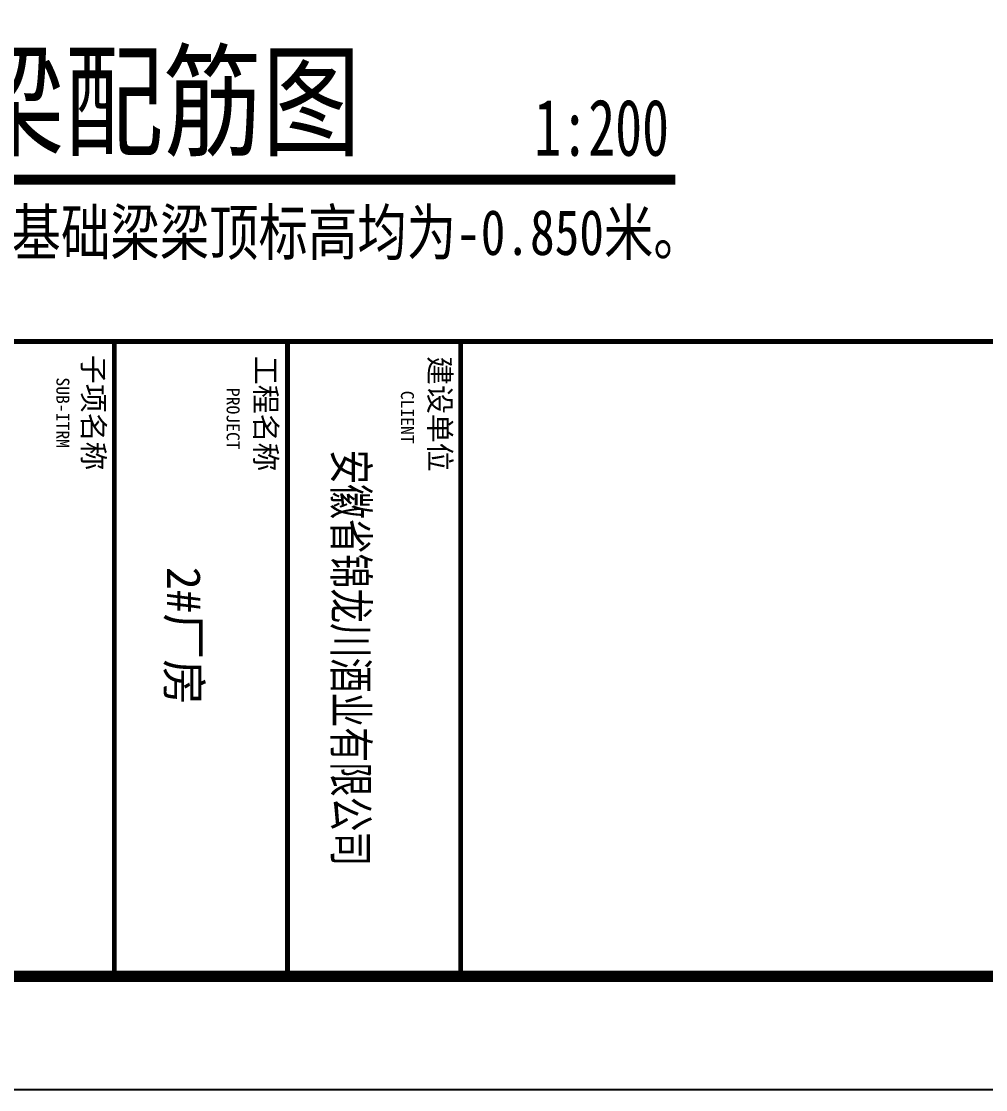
# Model space of a CAD drawing. Extents: x 31695611 to 39053694, y -59225 to 904195.
# Drawn here: x 38542910 to 38559949, y 755595 to 774478 of the extents above; entities that cross this region are included whole.
import ezdxf
from ezdxf.enums import TextEntityAlignment as Align

# ---------------------------------------------------------------- set-up
doc = ezdxf.new("R2010")
doc.units = 0
doc.header["$LTSCALE"] = 1000
doc.header["$MEASUREMENT"] = 0
doc.layers.get('0').update_dxf_attribs({"linetype": 'CONTINUOUS'})
for name, color, linetype in [('PUB_TAB', 7, 'CONTINUOUS'), ('PUB_TEXT', 7, 'CONTINUOUS'), ('PUB_TITLE', 4, 'CONTINUOUS'), ('底线', 7, 'CONTINUOUS'), ('标注', 4, 'CONTINUOUS')]:
    doc.layers.add(name, color=color, linetype=linetype)
doc.styles.add('-宋体', font='', dxfattribs={"width": 0.8})
doc.styles.add('KT', font='', dxfattribs={"width": 0.7})
doc.styles.add('STYLE-黑体', font='simhei.ttf')
doc.styles.add('TQ', font='')
doc.styles.get('-宋体').set_extended_font_data('SimSun')
doc.styles.get('KT').set_extended_font_data('KaiTi_GB2312')
doc.styles.get('TQ').set_extended_font_data('SimSun')

# ---------------------------------------------------------------- blocks, each defined once
blk = doc.blocks.new('TK')
at = {"layer": 'PUB_TITLE', "const_width": 42.5}
for points in [[(31008732.1, -52688.2), (31008732.1, -92688.2)], [(31008732.1, -71271.2), (31014342.1, -71271.2)], [(31008732.1, -72801.2), (31014342.1, -72801.2)], [(31008732.1, -74331.2), (31014342.1, -74331.2)]]:
    blk.add_lwpolyline(points, dxfattribs=at)
at = {"layer": 'PUB_TEXT', "attachment_point": 1, "style": 'TQ'}
for s, insert, char_height, width in [('建设单位', (31008861.6, -71361.1), 187, 1111.8), ('CLIENT', (31009167.7, -71684.1), 114.75, 2399.55), ('工程名称', (31008860.1, -72899.3), 187, 1111.8), ('PROJECT', (31009142.1, -73224.3), 114.75, 2399.55), ('子项名称', (31008851.9, -74422.4), 187, 1111.8), ('SUB-ITRM', (31009049.5, -74728.3), 114.75, 2399.55)]:
    blk.add_mtext(s, dxfattribs=dict(at, insert=insert, char_height=char_height, width=width))

msp = doc.modelspace()

# ---------------------------------------------------------------- linework, layer by layer
at = {"layer": 'PUB_TITLE'}
msp.add_lwpolyline([(38505838, 755595.5), (38589838, 755595.5), (38589838, 904195.5), (38505838, 904195.5)], close=True, dxfattribs=at)
at = {"layer": 'PUB_TITLE', "const_width": 200}
msp.add_lwpolyline([(38507838, 757595.5), (38587838, 757595.5), (38587838, 899195.5), (38507838, 899195.5)], close=True, dxfattribs=at)
at = {"layer": '底线', "const_width": 180, "elevation": 6974}
msp.add_lwpolyline([(38538448.3, 771680.1), (38554467.1, 771680.1)], dxfattribs=at)

# ---------------------------------------------------------------- block references
at = {"xscale": 2, "yscale": 2, "zscale": 2, "rotation": 270}
msp.add_blockref('TK', (38693214.9, 62786284.7), dxfattribs=at)
msp.add_blockref('TK', (38693214.9, 62786284.7), dxfattribs=at)

# ---------------------------------------------------------------- texts
at = {"layer": 'PUB_TAB', "style": 'STYLE-黑体'}
for s, width, p in [('安徽省锦龙川酒业有限公司', 0.75, (38548435.4, 763228.5)), ('2#厂房', 1.000119, (38545482.2, 763610.9))]:
    msp.add_text(s, height=600, rotation=270, dxfattribs=dict(at, width=width)).set_placement(p, align=Align.CENTER)
at = {"layer": 'PUB_TEXT', "style": '-宋体', "width": 0.8}
msp.add_text('注：未注明基础梁梁顶标高均为-0.850米。', height=800, dxfattribs=at).set_placement((38538370.9, 770348.5, 0))
at = {"layer": '底线', "style": '-宋体', "width": 0.8}
msp.add_text('基础梁配筋图', height=1600, dxfattribs=at).set_placement((38538433, 772266.7, 6974))
at = {"layer": '标注', "style": 'KT', "width": 0.7}
msp.add_text('1:200', height=1000, dxfattribs=at).set_placement((38553164.5, 772594.5), align=Align.MIDDLE)

doc.saveas('drawing.dxf')
